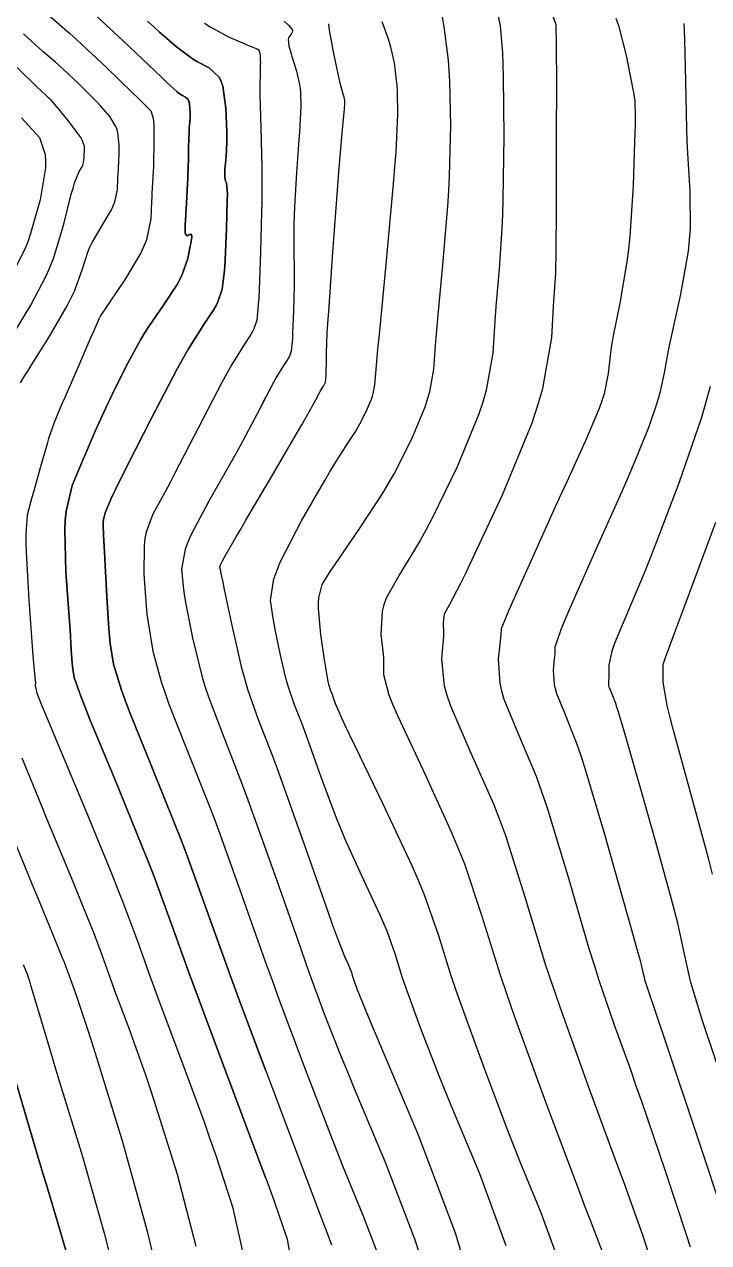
# Model space of a CAD drawing. Header units: metres. Extents: x 837475 to 838479, y 1189012 to 1191015.
# Drawn here: x 837858.4 to 837905.3, y 1189381.9 to 1189465.3 of the extents above; entities that cross this region are included whole.
import ezdxf

# ---------------------------------------------------------------- set-up
doc = ezdxf.new("R2010")
doc.units = ezdxf.units.M
doc.header["$LTSCALE"] = 0.3
doc.layers.add('COTAS 10', color=1, linetype='Continuous')
doc.layers.add('COTAS INT', color=252, linetype='Continuous')

msp = doc.modelspace()

# ---------------------------------------------------------------- linework, layer by layer
at = {"layer": 'COTAS 10'}
for points in [[(837894.87, 1189380.994), (837893.794, 1189383.936), (837892.398, 1189387.345), (837891.979, 1189388.404), (837891.546, 1189389.513), (837889.867, 1189393.936), (837888.314, 1189398.21), (837887.961, 1189399.225), (837887.642, 1189400.167), (837886.766, 1189402.963), (837885.783, 1189405.757), (837885.395, 1189406.697), (837884.958, 1189407.711), (837882.963, 1189411.975), (837881.058, 1189415.897), (837880.677, 1189416.695), (837880.36, 1189417.368), (837879.745, 1189418.757), (837879.568, 1189419.258), (837879.527, 1189419.371), (837879.49, 1189419.472), (837879.384, 1189419.745), (837879.302, 1189419.975), (837879.281, 1189420.049), (837879.259, 1189420.128), (837879.184, 1189420.451), (837879.068, 1189421.141), (837879.022, 1189421.45), (837878.969, 1189421.811), (837878.724, 1189423.544), (837878.561, 1189425.327), (837878.56, 1189425.72), (837878.578, 1189426.069), (837878.8, 1189426.966), (837879.408, 1189427.929), (837879.669, 1189428.32), (837879.97, 1189428.765), (837881.393, 1189430.822), (837882.963, 1189433.227), (837883.358, 1189433.892), (837883.734, 1189434.556), (837884.949, 1189436.949), (837885.849, 1189439.136), (837886.027, 1189439.67), (837886.174, 1189440.173), (837886.449, 1189441.732), (837886.59, 1189443.65), (837886.653, 1189444.379), (837886.726, 1189445.195), (837887.074, 1189448.86), (837887.409, 1189452.897), (837887.474, 1189453.947), (837887.526, 1189454.969), (837887.612, 1189458.415), (837887.548, 1189461.434), (837887.505, 1189462.185), (837887.452, 1189462.9), (837887.167, 1189465.178), (837886.881, 1189466.819)], [(837874.923, 1189393.712), (837873.663, 1189397.065), (837873.058, 1189398.698), (837872.502, 1189400.21), (837870.912, 1189404.648), (837869.552, 1189408.397), (837869.142, 1189409.472), (837868.717, 1189410.565), (837867.062, 1189414.648), (837865.606, 1189418.251), (837865.307, 1189419.04), (837865.053, 1189419.739), (837864.513, 1189421.511), (837864.293, 1189422.94), (837864.241, 1189423.424), (837864.193, 1189423.945), (837864.054, 1189426.141), (837863.95, 1189428.272), (837863.925, 1189428.751), (837863.901, 1189429.183), (837863.828, 1189430.342), (837863.807, 1189431.094), (837863.816, 1189431.269), (837863.831, 1189431.429), (837863.939, 1189431.889), (837864.094, 1189432.261), (837864.139, 1189432.366), (837864.184, 1189432.473), (837864.353, 1189432.865), (837864.882, 1189433.952), (837865.155, 1189434.496), (837865.482, 1189435.146), (837867.118, 1189438.372), (837868.88, 1189441.735), (837869.287, 1189442.472), (837869.658, 1189443.124), (837870.705, 1189444.774), (837871.394, 1189445.814), (837871.54, 1189446.081), (837871.666, 1189446.338), (837871.958, 1189447.193), (837872.104, 1189448.31), (837872.139, 1189448.734), (837872.17, 1189449.207), (837872.263, 1189451.327), (837872.309, 1189453.3), (837872.311, 1189453.68), (837872.309, 1189453.988), (837872.263, 1189454.499), (837872.198, 1189454.589), (837872.184, 1189454.632), (837872.172, 1189454.683), (837872.142, 1189454.93), (837872.142, 1189455.32), (837872.149, 1189455.462), (837872.159, 1189455.617), (837872.22, 1189456.298), (837872.269, 1189457.274), (837872.271, 1189457.616), (837872.269, 1189457.989), (837872.219, 1189459.595), (837871.993, 1189461.118), (837871.88, 1189461.44), (837871.744, 1189461.718), (837871.07, 1189462.357), (837870.227, 1189462.795), (837869.986, 1189462.946), (837869.741, 1189463.11), (837868.825, 1189463.806), (837867.671, 1189464.813), (837867.276, 1189465.172), (837866.848, 1189465.566)], [(837866.848, 1189465.566), (837867.276, 1189465.172), (837867.671, 1189464.813), (837868.825, 1189463.806), (837869.741, 1189463.11), (837869.986, 1189462.946), (837870.227, 1189462.795), (837871.07, 1189462.357), (837871.744, 1189461.718), (837871.88, 1189461.44), (837871.993, 1189461.118), (837872.219, 1189459.595), (837872.269, 1189457.989), (837872.271, 1189457.616), (837872.269, 1189457.274), (837872.22, 1189456.298), (837872.159, 1189455.617), (837872.149, 1189455.462), (837872.142, 1189455.32), (837872.142, 1189454.93), (837872.172, 1189454.683), (837872.184, 1189454.632), (837872.198, 1189454.589), (837872.263, 1189454.499), (837872.309, 1189453.988), (837872.311, 1189453.68), (837872.309, 1189453.3), (837872.263, 1189451.327), (837872.17, 1189449.207), (837872.139, 1189448.734), (837872.104, 1189448.31), (837871.958, 1189447.193), (837871.666, 1189446.338), (837871.54, 1189446.081), (837871.394, 1189445.814), (837870.705, 1189444.774), (837869.658, 1189443.124), (837869.287, 1189442.472), (837868.88, 1189441.735), (837867.118, 1189438.372), (837865.482, 1189435.146), (837865.155, 1189434.496), (837864.882, 1189433.952), (837864.353, 1189432.865), (837864.184, 1189432.473), (837864.139, 1189432.366), (837864.094, 1189432.261), (837863.939, 1189431.889), (837863.831, 1189431.429), (837863.816, 1189431.269), (837863.807, 1189431.094), (837863.828, 1189430.342), (837863.901, 1189429.183), (837863.925, 1189428.751), (837863.95, 1189428.272), (837864.054, 1189426.141), (837864.193, 1189423.945), (837864.241, 1189423.424), (837864.293, 1189422.94), (837864.513, 1189421.511), (837865.053, 1189419.739), (837865.307, 1189419.04), (837865.606, 1189418.251), (837867.062, 1189414.648), (837868.717, 1189410.565), (837869.142, 1189409.472), (837869.552, 1189408.397), (837870.912, 1189404.648), (837872.502, 1189400.21), (837873.058, 1189398.698), (837873.663, 1189397.065), (837876.264, 1189390.145), (837878.626, 1189383.916), (837879.081, 1189382.717), (837879.45, 1189381.747)], [(837858.219, 1189458.942), (837859.437, 1189457.596), (837859.837, 1189456.433), (837859.861, 1189455.994), (837859.849, 1189455.504), (837859.492, 1189453.313), (837858.84, 1189451.014), (837858.641, 1189450.457), (837858.434, 1189449.934), (837857.621, 1189448.33)], [(837858.219, 1189458.942), (837859.437, 1189457.596), (837859.837, 1189456.433), (837859.861, 1189455.994), (837859.849, 1189455.504), (837859.492, 1189453.313), (837858.84, 1189451.014), (837858.641, 1189450.457), (837858.434, 1189449.934), (837857.621, 1189448.33)], [(837905.84, 1189394.16), (837904.861, 1189397.083), (837904.203, 1189399.191), (837904.058, 1189399.713), (837903.928, 1189400.207), (837903.594, 1189401.768), (837903.156, 1189403.77), (837902.961, 1189404.542), (837902.734, 1189405.409), (837901.65, 1189409.327), (837900.528, 1189413.266), (837900.278, 1189414.145), (837900.053, 1189414.934), (837899.461, 1189417.02), (837899.081, 1189418.3), (837898.99, 1189418.581), (837898.906, 1189418.829), (837898.657, 1189419.461), (837898.496, 1189419.85), (837898.468, 1189419.946), (837898.447, 1189420.037), (837898.429, 1189420.322), (837898.453, 1189420.65), (837898.457, 1189420.767), (837898.461, 1189420.896), (837898.468, 1189421.458), (837898.662, 1189422.4), (837898.785, 1189422.768), (837898.937, 1189423.183), (837899.733, 1189425.069), (837900.876, 1189427.761), (837901.247, 1189428.683), (837901.641, 1189429.683), (837903.259, 1189433.933), (837904.779, 1189438.372), (837905.111, 1189439.49), (837905.405, 1189440.561)], [(837858.339, 1189400.95), (837858.571, 1189400.354), (837858.753, 1189399.792), (837858.832, 1189399.536), (837858.922, 1189399.236), (837859.351, 1189397.789), (837860.125, 1189395.202), (837860.433, 1189394.183), (837860.782, 1189393.034), (837862.381, 1189387.789), (837863.884, 1189382.529), (837864.173, 1189381.37)], [(837858.339, 1189400.95), (837858.571, 1189400.354), (837858.753, 1189399.792), (837858.832, 1189399.536), (837858.922, 1189399.236), (837859.351, 1189397.789), (837860.125, 1189395.202), (837860.433, 1189394.183), (837860.782, 1189393.034), (837862.381, 1189387.789), (837863.884, 1189382.529), (837864.173, 1189381.37)]]:
    msp.add_lwpolyline(points, dxfattribs=at)
at = {"layer": 'COTAS INT'}
for points in [[(837859.43, 1189466.54), (837861.006, 1189465.185), (837861.493, 1189464.748), (837862.003, 1189464.283), (837864.03, 1189462.383), (837865.817, 1189460.664), (837866.175, 1189460.314), (837866.475, 1189460.019), (837867.064, 1189459.409), (837867.223, 1189458.914), (837867.25, 1189458.691), (837867.271, 1189458.432), (837867.288, 1189457.186), (837867.256, 1189455.869), (837867.246, 1189455.566), (837867.236, 1189455.288), (837867.196, 1189454.505), (837867.151, 1189453.754), (837867.137, 1189453.497), (837867.124, 1189453.218), (837867.071, 1189452.032), (837866.769, 1189450.589), (837866.597, 1189450.148), (837866.388, 1189449.689), (837865.317, 1189447.881), (837864.255, 1189446.329), (837864.051, 1189446.03), (837863.888, 1189445.789), (837863.625, 1189445.393), (837863.614, 1189445.363), (837863.609, 1189445.353), (837863.603, 1189445.342), (837863.576, 1189445.295), (837863.545, 1189445.242), (837863.537, 1189445.227), (837863.53, 1189445.211), (837863.507, 1189445.155), (837863.277, 1189444.62), (837863.14, 1189444.303), (837862.97, 1189443.912), (837862.092, 1189441.891), (837861.177, 1189439.784), (837860.985, 1189439.339), (837860.819, 1189438.954), (837860.442, 1189438.065), (837860.172, 1189437.288), (837860.074, 1189436.974), (837859.966, 1189436.618), (837859.493, 1189434.972), (837859.028, 1189433.302), (837858.925, 1189432.929), (837858.833, 1189432.596), (837858.593, 1189431.717), (837858.512, 1189430.449), (837858.519, 1189429.871), (837858.54, 1189429.194), (837858.724, 1189425.928), (837858.95, 1189422.735), (837858.997, 1189422.104), (837859.038, 1189421.582), (837859.127, 1189420.612), (837859.16, 1189420.373), (837859.164, 1189420.312), (837859.166, 1189420.254), (837859.158, 1189420.063), (837859.208, 1189419.76), (837859.247, 1189419.63), (837859.296, 1189419.481), (837859.566, 1189418.778), (837860.239, 1189417.151), (837860.544, 1189416.42), (837860.899, 1189415.566), (837862.61, 1189411.468), (837864.392, 1189407.132), (837864.793, 1189406.129), (837865.155, 1189405.211), (837866.126, 1189402.61), (837867.026, 1189400.098), (837867.343, 1189399.236), (837867.689, 1189398.304), (837869.18, 1189394.336), (837870.736, 1189390.104), (837871.122, 1189389.004), (837871.489, 1189387.936), (837872.653, 1189384.336), (837873.499, 1189380.566)], [(837859.43, 1189466.54), (837861.006, 1189465.185), (837861.493, 1189464.748), (837862.003, 1189464.283), (837864.03, 1189462.383), (837865.817, 1189460.664), (837866.175, 1189460.314), (837866.475, 1189460.019), (837867.064, 1189459.409), (837867.223, 1189458.914), (837867.25, 1189458.691), (837867.271, 1189458.432), (837867.288, 1189457.186), (837867.256, 1189455.869), (837867.246, 1189455.566), (837867.236, 1189455.288), (837867.196, 1189454.505), (837867.151, 1189453.754), (837867.137, 1189453.497), (837867.124, 1189453.218), (837867.071, 1189452.032), (837866.769, 1189450.589), (837866.597, 1189450.148), (837866.388, 1189449.689), (837865.317, 1189447.881), (837864.255, 1189446.329), (837864.051, 1189446.03), (837863.888, 1189445.789), (837863.625, 1189445.393), (837863.614, 1189445.363), (837863.609, 1189445.353), (837863.603, 1189445.342), (837863.576, 1189445.295), (837863.545, 1189445.242), (837863.537, 1189445.227), (837863.53, 1189445.211), (837863.507, 1189445.155), (837863.277, 1189444.62), (837863.14, 1189444.303), (837862.97, 1189443.912), (837862.092, 1189441.891), (837861.177, 1189439.784), (837860.985, 1189439.339), (837860.819, 1189438.954), (837860.442, 1189438.065), (837860.172, 1189437.288), (837860.074, 1189436.974), (837859.966, 1189436.618), (837859.493, 1189434.972), (837859.028, 1189433.302), (837858.925, 1189432.929), (837858.833, 1189432.596), (837858.593, 1189431.717), (837858.512, 1189430.449), (837858.519, 1189429.871), (837858.54, 1189429.194), (837858.724, 1189425.928), (837858.95, 1189422.735), (837858.997, 1189422.104), (837859.038, 1189421.582), (837859.127, 1189420.612), (837859.16, 1189420.373), (837859.164, 1189420.312), (837859.166, 1189420.254), (837859.158, 1189420.063), (837859.208, 1189419.76), (837859.247, 1189419.63), (837859.296, 1189419.481), (837859.566, 1189418.778), (837860.239, 1189417.151), (837860.544, 1189416.42), (837860.899, 1189415.566), (837862.61, 1189411.468), (837864.392, 1189407.132), (837864.793, 1189406.129), (837865.155, 1189405.211), (837866.126, 1189402.61), (837867.026, 1189400.098), (837867.343, 1189399.236), (837867.689, 1189398.304), (837869.18, 1189394.336), (837870.736, 1189390.104), (837871.122, 1189389.004), (837871.489, 1189387.936), (837872.653, 1189384.336), (837873.499, 1189380.566)], [(837874.923, 1189386.354), (837874.746, 1189386.838), (837872.766, 1189392.124), (837870.692, 1189397.641), (837870.211, 1189398.938), (837869.771, 1189400.136), (837868.519, 1189403.629), (837867.317, 1189406.891), (837866.908, 1189407.943), (837866.466, 1189409.06), (837864.597, 1189413.629), (837862.902, 1189417.735), (837862.57, 1189418.559), (837862.298, 1189419.247), (837861.81, 1189420.606), (837861.722, 1189421.18), (837861.701, 1189421.374), (837861.682, 1189421.583), (837861.626, 1189422.464), (837861.543, 1189423.885), (837861.506, 1189424.434), (837861.463, 1189425.05), (837861.26, 1189427.84), (837861.178, 1189430.711), (837861.212, 1189431.379), (837861.27, 1189431.991), (837861.684, 1189433.746), (837862.275, 1189435.166), (837862.445, 1189435.568), (837862.618, 1189435.974), (837863.262, 1189437.47), (837863.988, 1189439.073), (837864.211, 1189439.545), (837864.444, 1189440.03), (837865.366, 1189441.886), (837866.366, 1189443.723), (837866.648, 1189444.196), (837866.932, 1189444.653), (837867.975, 1189446.176), (837868.867, 1189447.521), (837869.055, 1189447.866), (837869.218, 1189448.2), (837869.596, 1189449.305), (837869.767, 1189450.157), (837869.8, 1189450.33), (837869.827, 1189450.476), (837869.872, 1189450.78), (837869.868, 1189450.886), (837869.865, 1189450.907), (837869.861, 1189450.926), (837869.836, 1189450.964), (837869.779, 1189450.959), (837869.755, 1189450.95), (837869.726, 1189450.938), (837869.592, 1189450.865), (837869.47, 1189450.917), (837869.449, 1189450.983), (837869.434, 1189451.071), (837869.424, 1189451.579), (837869.458, 1189452.273), (837869.469, 1189452.48), (837869.482, 1189452.692), (837869.535, 1189453.512), (837869.588, 1189454.432), (837869.6, 1189454.708), (837869.611, 1189454.994), (837869.641, 1189456.102), (837869.662, 1189457.101), (837869.667, 1189457.317), (837869.672, 1189457.508), (837869.686, 1189457.977), (837869.702, 1189458.269), (837869.707, 1189458.347), (837869.713, 1189458.425), (837869.737, 1189458.697), (837869.755, 1189459.003), (837869.757, 1189459.102), (837869.757, 1189459.207), (837869.746, 1189459.636), (837869.687, 1189460.031), (837869.658, 1189460.114), (837869.623, 1189460.186), (837869.448, 1189460.352), (837869.229, 1189460.465), (837869.167, 1189460.505), (837869.103, 1189460.547), (837868.866, 1189460.727), (837868.155, 1189461.381), (837867.794, 1189461.722), (837867.361, 1189462.132), (837865.2, 1189464.191), (837862.676, 1189466.55)], [(837862.676, 1189466.55), (837865.2, 1189464.191), (837867.361, 1189462.132), (837867.794, 1189461.722), (837868.155, 1189461.381), (837868.866, 1189460.727), (837869.103, 1189460.547), (837869.167, 1189460.505), (837869.229, 1189460.465), (837869.448, 1189460.352), (837869.623, 1189460.186), (837869.658, 1189460.114), (837869.687, 1189460.031), (837869.746, 1189459.636), (837869.757, 1189459.207), (837869.757, 1189459.102), (837869.755, 1189459.003), (837869.737, 1189458.697), (837869.713, 1189458.425), (837869.707, 1189458.347), (837869.702, 1189458.269), (837869.686, 1189457.977), (837869.672, 1189457.508), (837869.667, 1189457.317), (837869.662, 1189457.101), (837869.641, 1189456.102), (837869.611, 1189454.994), (837869.6, 1189454.708), (837869.588, 1189454.432), (837869.535, 1189453.512), (837869.482, 1189452.692), (837869.469, 1189452.48), (837869.458, 1189452.273), (837869.424, 1189451.579), (837869.434, 1189451.071), (837869.449, 1189450.983), (837869.47, 1189450.917), (837869.592, 1189450.865), (837869.726, 1189450.938), (837869.755, 1189450.95), (837869.779, 1189450.959), (837869.836, 1189450.964), (837869.861, 1189450.926), (837869.865, 1189450.907), (837869.868, 1189450.886), (837869.872, 1189450.78), (837869.827, 1189450.476), (837869.8, 1189450.33), (837869.767, 1189450.157), (837869.596, 1189449.305), (837869.218, 1189448.2), (837869.055, 1189447.866), (837868.867, 1189447.521), (837867.975, 1189446.176), (837866.932, 1189444.653), (837866.648, 1189444.196), (837866.366, 1189443.723), (837865.366, 1189441.886), (837864.444, 1189440.03), (837864.211, 1189439.545), (837863.988, 1189439.073), (837863.262, 1189437.47), (837862.618, 1189435.974), (837862.445, 1189435.568), (837862.275, 1189435.166), (837861.684, 1189433.746), (837861.27, 1189431.991), (837861.212, 1189431.379), (837861.178, 1189430.711), (837861.26, 1189427.84), (837861.463, 1189425.05), (837861.506, 1189424.434), (837861.543, 1189423.885), (837861.626, 1189422.464), (837861.682, 1189421.583), (837861.701, 1189421.374), (837861.722, 1189421.18), (837861.81, 1189420.606), (837862.298, 1189419.247), (837862.57, 1189418.559), (837862.902, 1189417.735), (837864.597, 1189413.629), (837866.466, 1189409.06), (837866.908, 1189407.943), (837867.317, 1189406.891), (837868.519, 1189403.629), (837869.771, 1189400.136), (837870.211, 1189398.938), (837870.692, 1189397.641), (837872.766, 1189392.124), (837874.746, 1189386.838), (837875.168, 1189385.686), (837875.535, 1189384.669), (837876.401, 1189382.124), (837876.821, 1189379.785)], [(837890.733, 1189466.43), (837890.998, 1189465.248), (837891.155, 1189463.395), (837891.184, 1189462.627), (837891.207, 1189461.749), (837891.237, 1189457.661), (837891.185, 1189453.343), (837891.156, 1189452.321), (837891.12, 1189451.373), (837890.936, 1189448.578), (837890.73, 1189446.292), (837890.68, 1189445.666), (837890.634, 1189445.043), (837890.493, 1189442.817), (837890.045, 1189440.282), (837889.806, 1189439.463), (837889.516, 1189438.595), (837888.052, 1189435.036), (837886.367, 1189431.559), (837885.937, 1189430.741), (837885.523, 1189429.986), (837884.164, 1189427.782), (837883.195, 1189426.042), (837883.028, 1189425.579), (837882.905, 1189425.125), (837882.824, 1189423.553), (837882.976, 1189422.208), (837882.998, 1189421.897), (837883.013, 1189421.613), (837882.995, 1189420.807), (837883.369, 1189419.419), (837883.63, 1189418.767), (837883.959, 1189418), (837885.715, 1189414.263), (837887.67, 1189409.995), (837888.125, 1189408.894), (837888.542, 1189407.827), (837889.734, 1189404.263), (837890.994, 1189400.24), (837891.453, 1189398.885), (837891.961, 1189397.424), (837894.195, 1189391.277), (837896.326, 1189385.587), (837896.769, 1189384.415), (837897.148, 1189383.418), (837897.987, 1189381.277)], [(837901.276, 1189380.84), (837900.783, 1189382.327), (837899.851, 1189384.969), (837899.481, 1189385.99), (837899.061, 1189387.137), (837897.139, 1189392.327), (837895.096, 1189398.012), (837894.599, 1189399.472), (837894.133, 1189400.882), (837892.701, 1189405.562), (837891.375, 1189409.746), (837890.975, 1189410.843), (837890.561, 1189411.914), (837888.95, 1189415.562), (837887.614, 1189418.646), (837887.373, 1189419.361), (837887.188, 1189420.017), (837886.989, 1189421.883), (837887.111, 1189423.157), (837887.13, 1189423.438), (837887.141, 1189423.688), (837887.125, 1189424.335), (837887.149, 1189424.796), (837887.185, 1189424.93), (837887.234, 1189425.065), (837887.518, 1189425.576), (837888.3, 1189427.053), (837888.662, 1189427.799), (837889.088, 1189428.69), (837891.155, 1189433.124), (837893.183, 1189438.053), (837893.584, 1189439.257), (837893.916, 1189440.39), (837894.536, 1189443.903), (837894.678, 1189446.436), (837894.708, 1189446.953), (837894.735, 1189447.389), (837894.798, 1189448.296), (837894.831, 1189449.85), (837894.838, 1189450.694), (837894.845, 1189451.717), (837894.862, 1189456.906), (837894.865, 1189462.063), (837894.863, 1189463.066), (837894.858, 1189463.885), (837894.83, 1189465.306), (837894.587, 1189466.024)], [(837890.733, 1189466.43), (837890.998, 1189465.248), (837891.155, 1189463.395), (837891.184, 1189462.627), (837891.207, 1189461.749), (837891.237, 1189457.661), (837891.185, 1189453.343), (837891.156, 1189452.321), (837891.12, 1189451.373), (837890.936, 1189448.578), (837890.73, 1189446.292), (837890.68, 1189445.666), (837890.634, 1189445.043), (837890.493, 1189442.817)], [(837898.922, 1189465.774), (837899.095, 1189465.272), (837899.625, 1189463.211), (837899.991, 1189461.359), (837900.061, 1189460.989), (837900.118, 1189460.68), (837900.209, 1189460.081), (837900.217, 1189459.856), (837900.221, 1189459.785), (837900.225, 1189459.709), (837900.247, 1189459.399), (837900.239, 1189458.411), (837900.225, 1189457.907), (837900.206, 1189457.303), (837900.093, 1189454.29), (837899.865, 1189450.826), (837899.773, 1189449.937), (837899.668, 1189449.079), (837899.185, 1189446.235), (837898.718, 1189443.889), (837898.624, 1189443.346), (837898.545, 1189442.847), (837898.385, 1189441.429), (837898.108, 1189440.034), (837897.955, 1189439.55), (837897.768, 1189439.024), (837896.82, 1189436.773), (837895.557, 1189434.017), (837895.173, 1189433.174), (837894.773, 1189432.295), (837893.203, 1189428.832), (837891.862, 1189425.836), (837891.606, 1189425.252), (837891.4, 1189424.774), (837891.073, 1189423.935), (837891.04, 1189423.532), (837891.02, 1189423.328), (837890.994, 1189423.085), (837890.861, 1189421.876), (837890.963, 1189420.213), (837891.086, 1189419.684), (837891.25, 1189419.126), (837892.186, 1189416.862), (837893.452, 1189413.833), (837893.825, 1189412.792), (837894.208, 1189411.664), (837895.669, 1189406.862), (837897.077, 1189402.049), (837897.426, 1189400.916), (837897.758, 1189399.868), (837898.807, 1189396.801), (837899.91, 1189393.743), (837900.274, 1189392.701), (837900.665, 1189391.575), (837902.289, 1189386.801), (837903.729, 1189382.456), (837904.002, 1189381.6)], [(837870.742, 1189465.415), (837871.132, 1189465.166), (837872.44, 1189464.472), (837873.452, 1189464.034), (837873.655, 1189463.947), (837873.826, 1189463.874), (837874.164, 1189463.734), (837874.276, 1189463.69), (837874.304, 1189463.678), (837874.331, 1189463.666), (837874.415, 1189463.625), (837874.482, 1189463.536), (837874.498, 1189463.495), (837874.512, 1189463.446), (837874.552, 1189463.208), (837874.57, 1189462.85), (837874.571, 1189462.725), (837874.57, 1189462.589), (837874.551, 1189462.005), (837874.535, 1189461.151), (837874.536, 1189460.845), (837874.54, 1189460.508), (837874.574, 1189459.04), (837874.619, 1189457.455), (837874.63, 1189457.045), (837874.641, 1189456.647), (837874.674, 1189455.314), (837874.679, 1189453.701), (837874.672, 1189453.126), (837874.661, 1189452.496), (837874.589, 1189449.757), (837874.49, 1189447.153), (837874.461, 1189446.608), (837874.431, 1189446.139), (837874.32, 1189445.08), (837874.114, 1189444.477), (837874.025, 1189444.295), (837873.922, 1189444.106), (837873.435, 1189443.372), (837872.608, 1189442.035), (837872.291, 1189441.466), (837871.935, 1189440.812), (837870.333, 1189437.733), (837868.726, 1189434.608), (837868.369, 1189433.925), (837868.049, 1189433.321), (837867.208, 1189431.797), (837866.75, 1189430.55), (837866.672, 1189430.121), (837866.614, 1189429.655), (837866.581, 1189427.67), (837866.741, 1189425.511), (837866.805, 1189424.936), (837866.878, 1189424.372), (837867.215, 1189422.415), (837867.808, 1189420.23), (837868.044, 1189419.521), (837868.31, 1189418.767), (837869.526, 1189415.668), (837870.968, 1189412.07), (837871.375, 1189411.002), (837871.787, 1189409.902), (837873.305, 1189405.668), (837874.908, 1189401.143), (837874.923, 1189401.1)], [(837870.742, 1189465.415), (837871.132, 1189465.166), (837872.44, 1189464.472), (837873.452, 1189464.034), (837873.655, 1189463.947), (837873.826, 1189463.874), (837874.164, 1189463.734), (837874.276, 1189463.69), (837874.304, 1189463.678), (837874.331, 1189463.666), (837874.415, 1189463.625), (837874.482, 1189463.536), (837874.498, 1189463.495), (837874.512, 1189463.446), (837874.552, 1189463.208), (837874.57, 1189462.85), (837874.571, 1189462.725), (837874.57, 1189462.589), (837874.551, 1189462.005), (837874.535, 1189461.151), (837874.536, 1189460.845), (837874.54, 1189460.508), (837874.574, 1189459.04), (837874.619, 1189457.455), (837874.63, 1189457.045), (837874.641, 1189456.647), (837874.674, 1189455.314), (837874.679, 1189453.701), (837874.672, 1189453.126), (837874.661, 1189452.496), (837874.589, 1189449.757), (837874.49, 1189447.153), (837874.461, 1189446.608), (837874.431, 1189446.139), (837874.32, 1189445.08), (837874.114, 1189444.477), (837874.025, 1189444.295), (837873.922, 1189444.106), (837873.435, 1189443.372), (837872.608, 1189442.035), (837872.291, 1189441.466), (837871.935, 1189440.812), (837870.333, 1189437.733), (837868.726, 1189434.608), (837868.369, 1189433.925), (837868.049, 1189433.321), (837867.208, 1189431.797), (837866.75, 1189430.55), (837866.672, 1189430.121), (837866.614, 1189429.655), (837866.581, 1189427.67), (837866.741, 1189425.511), (837866.805, 1189424.936), (837866.878, 1189424.372), (837867.215, 1189422.415), (837867.808, 1189420.23), (837868.044, 1189419.521), (837868.31, 1189418.767), (837869.526, 1189415.668), (837870.968, 1189412.07), (837871.375, 1189411.002), (837871.787, 1189409.902), (837873.305, 1189405.668), (837874.908, 1189401.143), (837875.373, 1189399.859), (837875.847, 1189398.562), (837877.637, 1189393.768), (837879.37, 1189389.265), (837879.808, 1189388.152), (837880.228, 1189387.097), (837881.595, 1189383.768), (837882.617, 1189381.093)], [(837876.2, 1189465.558), (837876.508, 1189465.285), (837876.747, 1189464.996), (837876.774, 1189464.928), (837876.783, 1189464.865), (837876.671, 1189464.682), (837876.513, 1189464.469), (837876.492, 1189464.387), (837876.482, 1189464.296), (837876.529, 1189463.884), (837876.676, 1189463.326), (837876.729, 1189463.142), (837876.787, 1189462.945), (837877.04, 1189462.13), (837877.263, 1189461.214), (837877.301, 1189460.954), (837877.33, 1189460.691), (837877.351, 1189459.72), (837877.279, 1189458.424), (837877.249, 1189457.957), (837877.215, 1189457.442), (837877.057, 1189455.192), (837876.914, 1189452.836), (837876.89, 1189452.254), (837876.872, 1189451.703), (837876.865, 1189449.97), (837876.883, 1189448.383), (837876.881, 1189447.924), (837876.877, 1189447.457), (837876.839, 1189445.7), (837876.781, 1189444.179), (837876.764, 1189443.86), (837876.747, 1189443.586), (837876.682, 1189442.968), (837876.561, 1189442.615), (837876.509, 1189442.509), (837876.449, 1189442.399), (837876.165, 1189441.97), (837875.682, 1189441.189), (837875.496, 1189440.857), (837875.289, 1189440.474), (837874.352, 1189438.675), (837873.185, 1189436.462), (837872.832, 1189435.818), (837872.466, 1189435.161), (837871.035, 1189432.675), (837869.825, 1189430.396), (837869.599, 1189429.868), (837869.42, 1189429.385), (837869.163, 1189428.015), (837869.309, 1189426.64), (837869.383, 1189426.153), (837869.472, 1189425.621), (837869.917, 1189423.32), (837870.564, 1189420.721), (837870.78, 1189420.002), (837871.013, 1189419.283), (837871.991, 1189416.687), (837873.218, 1189413.575), (837873.609, 1189412.531), (837874.022, 1189411.407), (837875.698, 1189406.687), (837877.313, 1189402.075), (837877.688, 1189401.02), (837878.032, 1189400.06), (837879.011, 1189397.391), (837880.114, 1189394.615), (837880.535, 1189393.587), (837881.007, 1189392.447), (837883.129, 1189387.391), (837885.134, 1189382.145), (837885.532, 1189380.884)], [(837888.429, 1189380.877), (837887.926, 1189382.545), (837885.407, 1189389.255), (837882.897, 1189395.199), (837882.399, 1189396.383), (837881.987, 1189397.367), (837881.212, 1189399.255), (837881.021, 1189399.78), (837880.978, 1189399.905), (837880.938, 1189400.021), (837880.831, 1189400.364), (837880.71, 1189400.707), (837880.663, 1189400.822), (837880.609, 1189400.947), (837880.364, 1189401.471), (837879.783, 1189402.95), (837879.518, 1189403.678), (837879.207, 1189404.543), (837877.706, 1189408.813), (837876.115, 1189413.321), (837875.747, 1189414.336), (837875.41, 1189415.25), (837874.455, 1189417.706), (837873.722, 1189419.774), (837873.525, 1189420.442), (837873.331, 1189421.152), (837872.653, 1189424.062), (837872.119, 1189426.632), (837872.017, 1189427.127), (837871.934, 1189427.529), (837871.798, 1189428.2), (837871.859, 1189428.369), (837871.901, 1189428.454), (837871.953, 1189428.556), (837872.231, 1189429.061), (837872.917, 1189430.244), (837873.226, 1189430.772), (837873.588, 1189431.388), (837875.324, 1189434.34), (837877.054, 1189437.291), (837877.411, 1189437.907), (837877.715, 1189438.436), (837878.372, 1189439.618), (837878.642, 1189440.137), (837878.702, 1189440.247), (837878.755, 1189440.343), (837878.894, 1189440.568), (837878.976, 1189440.692), (837878.994, 1189440.723), (837879.009, 1189440.754), (837879.043, 1189440.856), (837879.062, 1189441.034), (837879.067, 1189441.113), (837879.072, 1189441.205), (837879.089, 1189441.643), (837879.1, 1189442.149), (837879.101, 1189442.284), (837879.101, 1189442.416), (837879.096, 1189442.874), (837879.158, 1189444.195), (837879.201, 1189444.872), (837879.255, 1189445.684), (837879.542, 1189449.739), (837879.858, 1189453.99), (837879.931, 1189454.925), (837879.997, 1189455.756), (837880.181, 1189457.883), (837880.295, 1189459.074), (837880.317, 1189459.315), (837880.334, 1189459.517), (837880.362, 1189459.925), (837880.359, 1189460.068), (837880.357, 1189460.104), (837880.355, 1189460.138), (837880.341, 1189460.247), (837880.315, 1189460.354), (837880.305, 1189460.387), (837880.293, 1189460.422), (837880.239, 1189460.561), (837880.108, 1189461.062), (837880.047, 1189461.324), (837879.977, 1189461.641), (837879.635, 1189463.232), (837879.331, 1189464.81), (837879.284, 1189465.118), (837879.253, 1189465.371)], [(837891.404, 1189381.665), (837889.601, 1189386.596), (837887.647, 1189391.272), (837887.189, 1189392.394), (837886.767, 1189393.44), (837885.539, 1189396.596), (837884.668, 1189398.995), (837884.47, 1189399.565), (837884.29, 1189400.094), (837883.799, 1189401.663), (837883.246, 1189403.232), (837883.029, 1189403.76), (837882.783, 1189404.329), (837881.663, 1189406.723), (837880.42, 1189409.424), (837880.097, 1189410.186), (837879.783, 1189410.955), (837878.726, 1189413.785), (837877.842, 1189416.29), (837877.637, 1189416.854), (837877.45, 1189417.361), (837876.919, 1189418.726), (837876.512, 1189419.874), (837876.403, 1189420.246), (837876.295, 1189420.64), (837875.918, 1189422.256), (837875.594, 1189423.886), (837875.519, 1189424.289), (837875.451, 1189424.67), (837875.261, 1189425.872), (837875.498, 1189427.357), (837875.7, 1189427.916), (837875.961, 1189428.54), (837877.395, 1189431.33), (837878.981, 1189434.087), (837879.337, 1189434.691), (837879.658, 1189435.225), (837880.52, 1189436.576), (837881.105, 1189437.474), (837881.252, 1189437.721), (837881.393, 1189437.969), (837881.846, 1189438.862), (837882.182, 1189439.678), (837882.248, 1189439.877), (837882.303, 1189440.065), (837882.406, 1189440.646), (837882.546, 1189442.256), (837882.625, 1189443.093), (837882.721, 1189444.099), (837883.212, 1189449.142), (837883.698, 1189454.42), (837883.791, 1189455.574), (837883.866, 1189456.594), (837883.987, 1189459.17), (837883.954, 1189460.751), (837883.931, 1189461.145), (837883.903, 1189461.519), (837883.754, 1189462.712), (837883.512, 1189463.791), (837883.424, 1189464.093), (837883.328, 1189464.397), (837882.909, 1189465.508)], [(837906.421, 1189383.361), (837904.442, 1189389.353), (837902.426, 1189395.343), (837901.697, 1189397.511), (837901.078, 1189399.353), (837900.932, 1189399.821), (837900.9, 1189399.936), (837900.871, 1189400.046), (837900.797, 1189400.392), (837900.7, 1189400.836), (837900.657, 1189401.007), (837900.606, 1189401.2), (837900.366, 1189402.069), (837899.854, 1189403.872), (837899.375, 1189405.557), (837898.161, 1189409.838), (837896.865, 1189414.204), (837896.557, 1189415.161), (837896.271, 1189416.009), (837895.422, 1189418.161), (837894.873, 1189419.488), (837894.777, 1189419.815), (837894.705, 1189420.125), (837894.645, 1189421.099), (837894.723, 1189421.868), (837894.738, 1189422.048), (837894.751, 1189422.214), (837894.77, 1189422.697), (837895.2, 1189423.96), (837895.47, 1189424.618), (837895.806, 1189425.41), (837897.568, 1189429.383), (837899.456, 1189433.619), (837899.872, 1189434.577), (837900.241, 1189435.441), (837901.19, 1189437.785), (837901.745, 1189439.406), (837901.866, 1189439.814), (837901.973, 1189440.205), (837902.243, 1189441.471), (837902.522, 1189442.999), (837902.635, 1189443.556), (837902.764, 1189444.17), (837903.36, 1189446.869), (837903.883, 1189449.817), (837903.967, 1189450.588), (837904.025, 1189451.34), (837904.01, 1189453.891), (837903.849, 1189456.521), (837903.813, 1189457.322), (837903.781, 1189458.155), (837903.7, 1189461.423), (837903.636, 1189464.313), (837903.615, 1189464.906), (837903.593, 1189465.409)], [(837858.151, 1189440.788), (837858.453, 1189441.293), (837858.64, 1189441.594), (837858.871, 1189441.966), (837860.076, 1189443.893), (837861.337, 1189446.054), (837861.603, 1189446.573), (837861.833, 1189447.058), (837862.364, 1189448.524), (837862.755, 1189449.746), (837862.897, 1189450.077), (837863.053, 1189450.406), (837863.741, 1189451.568), (837864.377, 1189452.641), (837864.501, 1189452.913), (837864.603, 1189453.175), (837864.782, 1189454.031), (837864.813, 1189454.735), (837864.821, 1189454.901), (837864.829, 1189455.053), (837864.856, 1189455.499), (837864.88, 1189455.964), (837864.886, 1189456.128), (837864.892, 1189456.309), (837864.911, 1189457.09), (837864.823, 1189457.926), (837864.762, 1189458.141), (837864.684, 1189458.348), (837864.271, 1189459.038), (837863.629, 1189459.77), (837863.407, 1189460.004), (837863.166, 1189460.253), (837862.138, 1189461.264), (837861.063, 1189462.272), (837860.792, 1189462.519), (837860.534, 1189462.751), (837859.698, 1189463.47), (837858.349, 1189464.697)], [(837858.151, 1189440.788), (837858.453, 1189441.293), (837858.64, 1189441.594), (837858.871, 1189441.966), (837860.076, 1189443.893), (837861.337, 1189446.054), (837861.603, 1189446.573), (837861.833, 1189447.058), (837862.364, 1189448.524), (837862.755, 1189449.746), (837862.897, 1189450.077), (837863.053, 1189450.406), (837863.741, 1189451.568), (837864.377, 1189452.641), (837864.501, 1189452.913), (837864.603, 1189453.175), (837864.782, 1189454.031), (837864.813, 1189454.735), (837864.821, 1189454.901), (837864.829, 1189455.053), (837864.856, 1189455.499), (837864.88, 1189455.964), (837864.886, 1189456.128), (837864.892, 1189456.309), (837864.911, 1189457.09), (837864.823, 1189457.926), (837864.762, 1189458.141), (837864.684, 1189458.348), (837864.271, 1189459.038), (837863.629, 1189459.77), (837863.407, 1189460.004), (837863.166, 1189460.253), (837862.138, 1189461.264), (837861.063, 1189462.272), (837860.792, 1189462.519), (837860.534, 1189462.751), (837859.698, 1189463.47), (837858.349, 1189464.697)], [(837857.871, 1189444.488), (837858.848, 1189446.111), (837859.913, 1189448.107), (837860.166, 1189448.699), (837860.402, 1189449.309), (837861.103, 1189451.655), (837861.622, 1189453.703), (837861.742, 1189454.125), (837861.852, 1189454.483), (837862.165, 1189455.254), (837862.365, 1189455.592), (837862.404, 1189455.678), (837862.436, 1189455.761), (837862.493, 1189456.03), (837862.503, 1189456.252), (837862.505, 1189456.304), (837862.508, 1189456.352), (837862.516, 1189456.493), (837862.524, 1189456.639), (837862.526, 1189456.691), (837862.527, 1189456.748), (837862.533, 1189456.994), (837862.375, 1189457.42), (837862.273, 1189457.59), (837862.146, 1189457.782), (837861.478, 1189458.666), (837860.783, 1189459.521), (837860.639, 1189459.695), (837860.516, 1189459.842), (837860.246, 1189460.145), (837860.091, 1189460.29), (837860.061, 1189460.316), (837859.965, 1189460.399), (837859.536, 1189460.808), (837859.296, 1189461.041), (837859.004, 1189461.325), (837857.512, 1189462.782)], [(837857.871, 1189444.488), (837858.848, 1189446.111), (837859.913, 1189448.107), (837860.166, 1189448.699), (837860.402, 1189449.309), (837861.103, 1189451.655), (837861.622, 1189453.703), (837861.742, 1189454.125), (837861.852, 1189454.483), (837862.165, 1189455.254), (837862.365, 1189455.592), (837862.404, 1189455.678), (837862.436, 1189455.761), (837862.493, 1189456.03), (837862.503, 1189456.252), (837862.505, 1189456.304), (837862.508, 1189456.352), (837862.516, 1189456.493), (837862.524, 1189456.639), (837862.526, 1189456.691), (837862.527, 1189456.748), (837862.533, 1189456.994), (837862.375, 1189457.42), (837862.273, 1189457.59), (837862.146, 1189457.782), (837861.478, 1189458.666), (837860.783, 1189459.521), (837860.639, 1189459.695), (837860.516, 1189459.842), (837860.246, 1189460.145), (837860.091, 1189460.29), (837860.061, 1189460.316), (837859.965, 1189460.399), (837859.536, 1189460.808), (837859.296, 1189461.041), (837859.004, 1189461.325), (837857.512, 1189462.782)], [(837874.923, 1189439.772), (837874.352, 1189438.675), (837873.185, 1189436.462), (837872.832, 1189435.818), (837872.466, 1189435.161), (837871.035, 1189432.675), (837869.825, 1189430.396), (837869.599, 1189429.868), (837869.42, 1189429.385), (837869.163, 1189428.015), (837869.309, 1189426.64), (837869.383, 1189426.153), (837869.472, 1189425.621), (837869.917, 1189423.32), (837870.564, 1189420.721), (837870.78, 1189420.002), (837871.013, 1189419.283), (837871.991, 1189416.687), (837873.218, 1189413.575), (837873.609, 1189412.531), (837874.022, 1189411.407), (837874.923, 1189408.868)], [(837874.923, 1189416.501), (837874.455, 1189417.706), (837873.722, 1189419.774), (837873.525, 1189420.442), (837873.331, 1189421.152), (837872.653, 1189424.062), (837872.119, 1189426.632), (837872.017, 1189427.127), (837871.934, 1189427.529), (837871.798, 1189428.2), (837871.859, 1189428.369), (837871.901, 1189428.454), (837871.953, 1189428.556), (837872.231, 1189429.061), (837872.917, 1189430.244), (837873.226, 1189430.772), (837873.588, 1189431.388), (837874.923, 1189433.659)], [(837905.534, 1189407.134), (837905.26, 1189408.222), (837904.009, 1189412.815), (837902.838, 1189417.069), (837902.616, 1189417.944), (837902.437, 1189418.687), (837902.156, 1189420.278), (837902.158, 1189420.887), (837902.157, 1189421.012), (837902.156, 1189421.117), (837902.149, 1189421.338), (837902.168, 1189421.493), (837902.184, 1189421.558), (837902.205, 1189421.631), (837902.317, 1189421.974), (837902.932, 1189423.641), (837903.269, 1189424.549), (837903.679, 1189425.651), (837905.763, 1189431.245)], [(837870.174, 1189381.613), (837868.904, 1189386.549), (837867.443, 1189391.202), (837867.076, 1189392.323), (837866.725, 1189393.371), (837865.594, 1189396.549), (837864.685, 1189398.966), (837864.475, 1189399.535), (837864.282, 1189400.059), (837863.733, 1189401.59), (837863.141, 1189403.176), (837862.921, 1189403.735), (837862.677, 1189404.346), (837861.59, 1189406.988), (837860.32, 1189410.042), (837859.96, 1189410.914), (837859.596, 1189411.796), (837858.25, 1189415.075)], [(837870.174, 1189381.613), (837868.904, 1189386.549), (837867.443, 1189391.202), (837867.076, 1189392.323), (837866.725, 1189393.371), (837865.594, 1189396.549), (837864.685, 1189398.966), (837864.475, 1189399.535), (837864.282, 1189400.059), (837863.733, 1189401.59), (837863.141, 1189403.176), (837862.921, 1189403.735), (837862.677, 1189404.346), (837861.59, 1189406.988), (837860.32, 1189410.042), (837859.96, 1189410.914), (837859.596, 1189411.796), (837858.25, 1189415.075)], [(837867.175, 1189381.241), (837866.849, 1189382.661), (837865.156, 1189388.761), (837863.397, 1189394.469), (837863.03, 1189395.642), (837862.715, 1189396.637), (837862.008, 1189398.761), (837861.682, 1189399.629), (837861.606, 1189399.833), (837861.537, 1189400.021), (837861.34, 1189400.571), (837861.128, 1189401.14), (837861.049, 1189401.341), (837860.961, 1189401.56), (837860.571, 1189402.509), (837859.741, 1189404.519), (837859.376, 1189405.408), (837858.953, 1189406.441), (837856.934, 1189411.372)], [(837867.175, 1189381.241), (837866.849, 1189382.661), (837865.156, 1189388.761), (837863.397, 1189394.469), (837863.03, 1189395.642), (837862.715, 1189396.637), (837862.008, 1189398.761), (837861.682, 1189399.629), (837861.606, 1189399.833), (837861.537, 1189400.021), (837861.34, 1189400.571), (837861.128, 1189401.14), (837861.049, 1189401.341), (837860.961, 1189401.56), (837860.571, 1189402.509), (837859.741, 1189404.519), (837859.376, 1189405.408), (837858.953, 1189406.441), (837856.934, 1189411.372)], [(837861.378, 1189380.897), (837860.845, 1189382.764), (837859.987, 1189385.614), (837859.68, 1189386.646), (837859.343, 1189387.783), (837857.876, 1189392.764)], [(837857.876, 1189392.764), (837859.343, 1189387.783), (837859.68, 1189386.646), (837859.987, 1189385.614), (837860.845, 1189382.764), (837861.378, 1189380.897)]]:
    msp.add_lwpolyline(points, dxfattribs=at)

doc.saveas('drawing.dxf')
